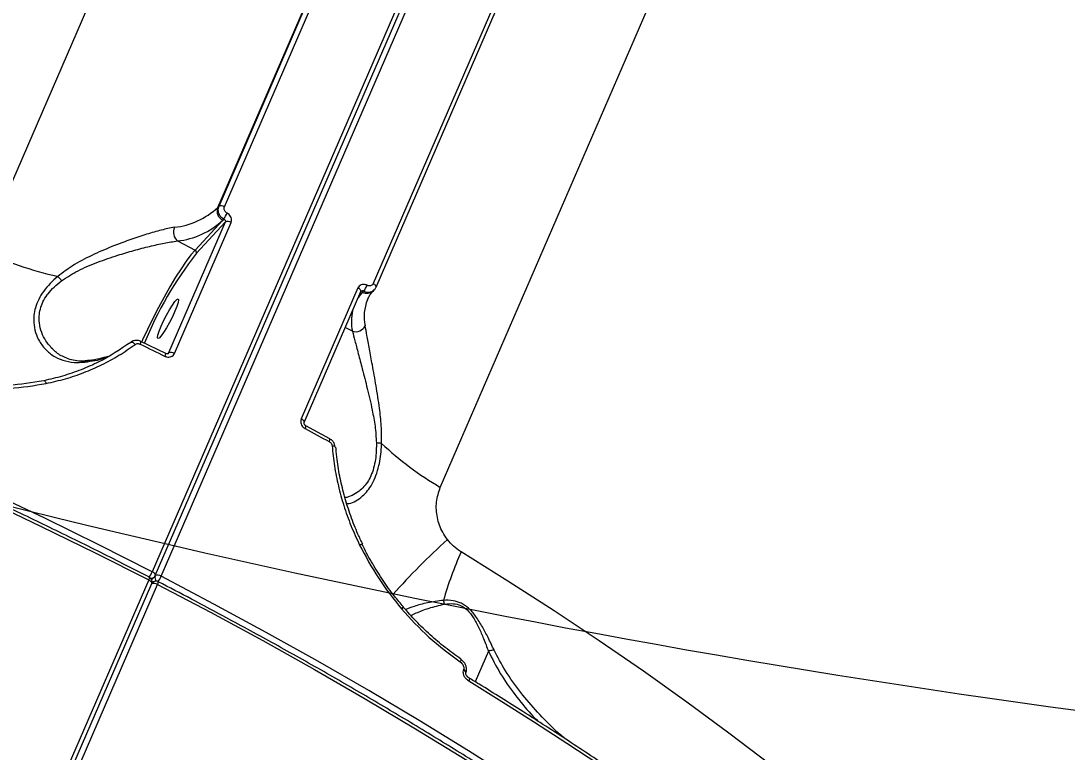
# Model space of a CAD drawing. Header units: millimetres. Extents: x -5238 to 5144, y -3542 to 5092.
# Drawn here: x 2663.9 to 2874.9, y 1101.1 to 1248.5 of the extents above; entities that cross this region are included whole.
import ezdxf

# ---------------------------------------------------------------- set-up
doc = ezdxf.new("R2010")
doc.units = ezdxf.units.MM
for name, color, linetype in [('DIKOM_ОБЪЕКТ', 7, 'Continuous'), ('DIKOM_РАЗМЕР_ЗОНА', 7, 'Continuous'), ('DIKOM_РАЗМЕР_ОБЪЕКТА', 7, 'Continuous')]:
    doc.layers.add(name, color=color, linetype=linetype)
doc.styles.add('style1', font='arial.ttf', dxfattribs={"width": 0.8})
doc.dimstyles.new('1-50', dxfattribs={"dimtxt": 300, "dimasz": 200, "dimexe": 100, "dimexo": 0, "dimgap": 100, "dimtad": 1, "dimtxsty": 'style1', "dimcen": 200, "dimclrd": 7, "dimclre": 7, "dimclrt": 7, "dimadec": 1, "dimazin": 2, "dimtfac": 1, "dimtmove": 0, "dimatfit": 2, "dimfxl": 0, "dimlwd": 25, "dimlwe": 18, "dimarcsym": 0})

# ---------------------------------------------------------------- blocks, each defined once
blk = doc.blocks.new('*D1')
at = {"layer": 'Defpoints', "color": 0, "transparency": 16777216}
for p in [(-4787.63, 5091.56), (3144.22, 5091.56), (-2554.16, -2403.28)]:
    blk.add_point(p, dxfattribs=at)
at = {"layer": 'DIKOM_РАЗМЕР_ЗОНА', "color": 7, "lineweight": 18, "transparency": 16777216}
for p, q in [((3144.22, 5091.56), (-4887.63, 5091.56)), ((-2554.16, -2403.28), (-4887.63, -2403.28))]:
    blk.add_line(p, q, dxfattribs=at)
at = {"layer": 'DIKOM_РАЗМЕР_ЗОНА', "color": 7, "lineweight": 25, "transparency": 16777216}
blk.add_line((-4787.63, -2203.28), (-4787.63, 4891.56), dxfattribs=at)
at = {"layer": 'DIKOM_РАЗМЕР_ЗОНА', "color": 7, "transparency": 16777216}
for points in [[(-4820.97, 4891.56), (-4754.3, 4891.56), (-4787.63, 5091.56)], [(-4820.97, -2203.28), (-4754.3, -2203.28), (-4787.63, -2403.28)]]:
    blk.add_solid(points, dxfattribs=at)
at = {"layer": 'DIKOM_РАЗМЕР_ЗОНА', "color": 7, "transparency": 16777216, "insert": (-5040.81, 1344.14), "char_height": 300, "attachment_point": 5, "rotation": 90, "style": 'style1'}
blk.add_mtext('7500', dxfattribs=at)
blk = doc.blocks.new('*D2')
at = {"layer": 'Defpoints', "color": 0, "transparency": 16777216}
for p in [(5144.22, 2720.02), (-4054.16, -903.28), (5144.22, -3441.88)]:
    blk.add_point(p, dxfattribs=at)
at = {"layer": 'DIKOM_РАЗМЕР_ЗОНА', "color": 7, "lineweight": 18, "transparency": 16777216}
for p, q in [((5144.22, 2720.02), (5144.22, -3541.88)), ((-4054.16, -903.28), (-4054.16, -3541.88))]:
    blk.add_line(p, q, dxfattribs=at)
at = {"layer": 'DIKOM_РАЗМЕР_ЗОНА', "color": 7, "lineweight": 25, "transparency": 16777216}
blk.add_line((-3854.16, -3441.88), (4944.22, -3441.88), dxfattribs=at)
at = {"layer": 'DIKOM_РАЗМЕР_ЗОНА', "color": 7, "transparency": 16777216}
for points in [[(-3854.16, -3408.54), (-3854.16, -3475.21), (-4054.16, -3441.88)], [(4944.22, -3408.54), (4944.22, -3475.21), (5144.22, -3441.88)]]:
    blk.add_solid(points, dxfattribs=at)
at = {"layer": 'DIKOM_РАЗМЕР_ЗОНА', "color": 7, "transparency": 16777216, "insert": (545.03, -3188.7), "char_height": 300, "attachment_point": 5, "style": 'style1'}
blk.add_mtext('9200', dxfattribs=at)
blk = doc.blocks.new('*D3')
at = {"layer": 'Defpoints', "color": 0, "transparency": 16777216}
for p in [(3889.93, 2956), (-2405.68, -161.05), (3889.93, -2949.28)]:
    blk.add_point(p, dxfattribs=at)
at = {"layer": 'DIKOM_РАЗМЕР_ОБЪЕКТА', "color": 7, "lineweight": 18, "transparency": 16777216}
for p, q in [((3889.93, 2956), (3889.93, -3049.28)), ((-2405.68, -161.05), (-2405.68, -3049.28))]:
    blk.add_line(p, q, dxfattribs=at)
at = {"layer": 'DIKOM_РАЗМЕР_ОБЪЕКТА', "color": 7, "lineweight": 25, "transparency": 16777216}
blk.add_line((-2205.68, -2949.28), (3689.93, -2949.28), dxfattribs=at)
at = {"layer": 'DIKOM_РАЗМЕР_ОБЪЕКТА', "color": 7, "transparency": 16777216}
for points in [[(-2205.68, -2915.95), (-2205.68, -2982.61), (-2405.68, -2949.28)], [(3689.93, -2915.95), (3689.93, -2982.61), (3889.93, -2949.28)]]:
    blk.add_solid(points, dxfattribs=at)
at = {"layer": 'DIKOM_РАЗМЕР_ОБЪЕКТА', "color": 7, "transparency": 16777216, "insert": (742.13, -2696.01), "char_height": 300, "attachment_point": 5, "style": 'style1'}
blk.add_mtext('6300', dxfattribs=at)

msp = doc.modelspace()

# ---------------------------------------------------------------- linework, layer by layer
at = {"layer": 'DIKOM_ОБЪЕКТ', "color": 7, "linetype": 'Continuous', "lineweight": 15}
for p, q in [((2863.383, 1536.895), (2690.39, 1137.448)), ((2690.998, 1136.713), (2863.991, 1536.161)), ((2692.155, 1136.537), (2865.148, 1535.985)), ((2781.122, 1490.999), (2656.024, 1202.142)), ((2748.471, 1154.475), (2873.569, 1443.332)), ((2703.574, 1210.928), (2733.24, 1279.428)), ((2733.445, 1279.65), (2703.779, 1211.149)), ((2704.935, 1211.049), (2734.601, 1279.55)), ((2764.607, 1264.079), (2734.94, 1195.578)), ((2735.511, 1194.864), (2765.177, 1263.364)), ((2703.779, 1211.149), (2703.574, 1210.928)), ((2705.116, 1207.983), (2693.679, 1181.573)), ((2694.84, 1181.47), (2706.278, 1207.88)), ((2704.62, 1208.369), (2699.011, 1202.325)), ((2699.273, 1201.686), (2705.116, 1207.983)), ((2704.837, 1208.604), (2704.62, 1208.369)), ((2695.445, 1204.164), (2699.011, 1202.325)), ((2731.87, 1194.684), (2720.433, 1168.274)), ((2734.973, 1194.133), (2735.18, 1194.355)), ((2735.474, 1194.807), (2735.511, 1194.864)), ((2721.008, 1167.557), (2732.446, 1193.967)), ((2732.042, 1193.034), (2732.793, 1193.843)), ((2732.793, 1193.843), (2733.01, 1194.078)), ((2730.75, 1185.96), (2729.302, 1186.707)), ((2693.128, 1181.44), (2688.103, 1183.906)), ((2693.679, 1181.573), (2693.53, 1181.413)), ((2693.679, 1181.573), (2693.602, 1181.46)), ((2677.385, 1180.013), (2677.354, 1180.009)), ((2726.2, 1164.263), (2721.332, 1166.898)), ((2727.293, 1162.58), (2727.293, 1162.587)), ((2727.45, 1162.226), (2727.416, 1162.585)), ((2689.676, 1135.797), (2516.683, 736.349)), ((2517.291, 735.615), (2690.283, 1135.062)), ((2690.283, 1135.858), (2690.814, 1136.43)), ((2690.394, 1135.232), (2690.316, 1135.149)), ((2518.448, 735.439), (2691.441, 1134.887)), ((2758.174, 1121.424), (2755.506, 1115.264)), ((2752.581, 1119.838), (2752.586, 1119.835)), ((2753.162, 1117.721), (2753.131, 1117.649)), ((2753.602, 1116.992), (2753.634, 1117.064))]:
    msp.add_line(p, q, dxfattribs=at)
at = {"layer": 'DIKOM_ОБЪЕКТ', "color": 7, "linetype": 'Continuous', "lineweight": 15, "flags": 128}
for points in [[(2690.39, 1137.448), (2679.596, 1142.911), (2668.702, 1148.25), (2657.716, 1153.461), (2646.649, 1158.54), (2635.509, 1163.481), (2624.305, 1168.282), (2613.048, 1172.937), (2601.746, 1177.443), (2590.409, 1181.796), (2579.047, 1185.993), (2567.67, 1190.03), (2556.286, 1193.903), (2544.906, 1197.609), (2533.539, 1201.146), (2522.194, 1204.51), (2510.881, 1207.698), (2499.61, 1210.708), (2488.391, 1213.536), (2477.232, 1216.182), (2466.143, 1218.642), (2455.133, 1220.914), (2444.212, 1222.997), (2433.389, 1224.889)], [(2432.674, 1223.238), (2443.497, 1221.347), (2454.418, 1219.264), (2465.428, 1216.991), (2476.517, 1214.531), (2487.676, 1211.886), (2498.896, 1209.057), (2510.166, 1206.047), (2521.479, 1202.859), (2532.823, 1199.495), (2544.191, 1195.959), (2555.571, 1192.252), (2566.955, 1188.379), (2578.333, 1184.343), (2589.694, 1180.146), (2601.031, 1175.792), (2612.333, 1171.286), (2623.59, 1166.631), (2634.794, 1161.831), (2645.934, 1156.889), (2657.002, 1151.811), (2667.987, 1146.6), (2678.882, 1141.26), (2689.676, 1135.797)], [(2699.011, 1202.325), (2698.179, 1201.347), (2697.233, 1200.087), (2696.196, 1198.572), (2695.09, 1196.837), (2693.939, 1194.921), (2692.77, 1192.866), (2691.609, 1190.717), (2690.481, 1188.524), (2689.412, 1186.335), (2688.426, 1184.199), (2688.201, 1183.692)], [(2732.446, 1193.967), (2732.452, 1193.983), (2732.461, 1194.069), (2732.436, 1194.167), (2732.378, 1194.271), (2732.288, 1194.379), (2732.171, 1194.487), (2732.03, 1194.59), (2731.87, 1194.684)], [(2735.511, 1194.864), (2735.517, 1194.879), (2735.526, 1194.965), (2735.502, 1195.062), (2735.444, 1195.166), (2735.356, 1195.274), (2735.239, 1195.381), (2735.099, 1195.484), (2734.94, 1195.578)], [(2692.151, 1186.97), (2692.661, 1188.077), (2693.243, 1189.217), (2693.851, 1190.298), (2694.434, 1191.231), (2694.946, 1191.942), (2695.345, 1192.372), (2695.599, 1192.487), (2695.688, 1192.277), (2695.603, 1191.76), (2695.353, 1190.977), (2694.956, 1189.992), (2694.446, 1188.885), (2693.864, 1187.744), (2693.257, 1186.664), (2692.673, 1185.731), (2692.161, 1185.02), (2691.762, 1184.59), (2691.508, 1184.475), (2691.42, 1184.684), (2691.504, 1185.202), (2691.755, 1185.984), (2692.151, 1186.97)], [(2732.793, 1193.843), (2732.125, 1193.033), (2731.903, 1192.712)], [(2686.045, 1183.722), (2686.112, 1183.769), (2686.199, 1183.786), (2686.303, 1183.773), (2686.42, 1183.73), (2686.546, 1183.658), (2686.677, 1183.561), (2686.808, 1183.441), (2686.933, 1183.304)], [(2687.931, 1183.366), (2688.561, 1183.059), (2689.191, 1182.751), (2689.82, 1182.443), (2690.449, 1182.135), (2691.078, 1181.826), (2691.707, 1181.516), (2692.335, 1181.207), (2692.963, 1180.897)], [(2668.484, 1175.973), (2668.537, 1176.017), (2668.597, 1176.027), (2668.663, 1176.001), (2668.733, 1175.942), (2668.804, 1175.85), (2668.873, 1175.729), (2668.939, 1175.584), (2668.998, 1175.419)], [(2721.007, 1167.553), (2721.014, 1167.573), (2721.024, 1167.659), (2720.999, 1167.757), (2720.94, 1167.861), (2720.851, 1167.969), (2720.733, 1168.077), (2720.592, 1168.18), (2720.433, 1168.274)], [(2721.203, 1166.336), (2721.814, 1166.007), (2722.424, 1165.678), (2723.034, 1165.349), (2723.644, 1165.019), (2724.253, 1164.689), (2724.862, 1164.359), (2725.47, 1164.028), (2726.078, 1163.697)], [(2727.293, 1162.587), (2727.292, 1162.598), (2727.262, 1162.654), (2727.198, 1162.704), (2727.101, 1162.748), (2726.975, 1162.783), (2726.824, 1162.808), (2726.654, 1162.823)], [(2879.17, 1039.982), (2873.069, 1046.561), (2866.697, 1053.137), (2860.058, 1059.704), (2853.159, 1066.255), (2846.008, 1072.784), (2838.608, 1079.286), (2830.97, 1085.754), (2823.098, 1092.181), (2815.001, 1098.563), (2806.686, 1104.894), (2798.161, 1111.166), (2789.433, 1117.376), (2780.512, 1123.516), (2771.404, 1129.581), (2762.119, 1135.565), (2752.665, 1141.463)], [(2690.998, 1136.713), (2691.005, 1136.731), (2691.014, 1136.82), (2690.986, 1136.92), (2690.923, 1137.028), (2690.828, 1137.139), (2690.704, 1137.248), (2690.556, 1137.353), (2690.39, 1137.448)], [(2689.676, 1135.797), (2689.842, 1135.702), (2689.99, 1135.598), (2690.113, 1135.488), (2690.208, 1135.377), (2690.271, 1135.27), (2690.298, 1135.169), (2690.29, 1135.08), (2690.283, 1135.062)], [(2690.394, 1135.232), (2690.333, 1135.158), (2690.306, 1135.118)], [(2879.918, 1001.889), (2873.182, 1008.767), (2866.182, 1015.634), (2858.925, 1022.484), (2851.416, 1029.312), (2843.662, 1036.111), (2835.67, 1042.877), (2827.445, 1049.604), (2818.996, 1056.285), (2810.329, 1062.915), (2801.451, 1069.489), (2792.371, 1076.001), (2783.095, 1082.445), (2773.631, 1088.817), (2763.988, 1095.11), (2754.173, 1101.32), (2744.195, 1107.441), (2734.062, 1113.468), (2723.783, 1119.396), (2713.366, 1125.221), (2702.821, 1130.936), (2692.155, 1136.537)], [(2691.441, 1134.887), (2702.106, 1129.285), (2712.652, 1123.57), (2723.068, 1117.746), (2733.347, 1111.818), (2743.48, 1105.79), (2753.458, 1099.669), (2763.273, 1093.46), (2772.916, 1087.166), (2782.38, 1080.794), (2791.656, 1074.35), (2800.737, 1067.838), (2809.614, 1061.264), (2818.281, 1054.634), (2826.731, 1047.953), (2834.955, 1041.227), (2842.947, 1034.461), (2850.701, 1027.661), (2858.21, 1020.833), (2865.467, 1013.983), (2872.467, 1007.116), (2879.203, 1000.239)], [(2752.586, 1119.835), (2752.609, 1119.806), (2752.62, 1119.744), (2752.61, 1119.656), (2752.579, 1119.546), (2752.528, 1119.418), (2752.46, 1119.275)], [(2753.602, 1116.992), (2753.617, 1117.042), (2753.597, 1117.181), (2753.503, 1117.338), (2753.344, 1117.498), (2753.131, 1117.649)], [(2753.634, 1117.064), (2753.648, 1117.114), (2753.628, 1117.253), (2753.535, 1117.41), (2753.375, 1117.57), (2753.162, 1117.721)], [(2754.291, 1116.012), (2754.316, 1115.989), (2754.339, 1115.926), (2754.341, 1115.833), (2754.321, 1115.714), (2754.279, 1115.574), (2754.218, 1115.418)], [(2754.218, 1115.418), (2760.892, 1111.278), (2767.491, 1107.1), (2774.012, 1102.883), (2780.455, 1098.63), (2786.815, 1094.341), (2793.091, 1090.02), (2799.279, 1085.667), (2805.379, 1081.283)]]:
    msp.add_lwpolyline(points, dxfattribs=at)
at = {"layer": 'DIKOM_ОБЪЕКТ', "color": 7, "linetype": 'Continuous', "lineweight": 15}
for centre, radius, start, end in [((3144.22, 3091.556), 2000, 243.707735, 266.4319), ((2704.27, 1210.086), 1.171, 55.3467, 114.7643), ((2693.239, 1221.942), 15.104, 276.07158, 313.17813), ((2705.501, 1210.223), 2.052, 159.90011, 244.56903), ((2699.28, 1212.36), 6.708, 325.94652, 337.39944), ((2697.13, 1205.982), 2.479, 157.70599, 227.188), ((2693.768, 1219.934), 15.859, 276.07031, 313.17774), ((2705.607, 1206.915), 1.175, 55.21394, 114.68674), ((2691.177, 1281.365), 86.673, 246.07192, 256.74855), ((2761.864, 1153.288), 79.12, 142.28752, 157.53896), ((2698.791, 1201.862), 0.513, 339.89988, 64.57654), ((2665.875, 1191.094), 8.027, 39.07823, 47.37986), ((2733.691, 1195.43), 1.824, 240.49536, 314.66808), ((2729.911, 1196.769), 4.105, 319.03323, 337.85045), ((2741.902, 1188.976), 8.786, 157.59671, 192.4701), ((2740.381, 1187.969), 9.838, 167.33501, 191.77952), ((2731.373, 1188.045), 2.176, 253.35069, 333.62256), ((2686.847, 1184.009), 1.26, 329.32503, 355.32881), ((2692.003, 1181.485), 1.126, 328.47886, 357.70812), ((2694.17, 1180.506), 1.174, 55.19474, 114.71555), ((2677.505, 1178.924), 1.096, 97.93591, 130.88834), ((2720.581, 1166.773), 0.76, 324.85922, 9.45144), ((2725.488, 1164.12), 0.726, 324.35864, 11.34638), ((2734.944, 1151.57), 11.873, 81.86179, 86.92938), ((2782.256, 1212.061), 66.765, 226.88503, 239.59986), ((2837.79, 1045.855), 131.693, 131.85914, 138.65217), ((2732.697, 1142.043), 0.926, 88.54647, 121.9885), ((2825.396, 1109.446), 79.466, 156.2401, 163.75198), ((2685.625, 1139.409), 5.153, 322.68413, 337.62632), ((2688.925, 1136.293), 0.9, 326.52597, 3.55271), ((2689.366, 1135.46), 1, 336.58356, 62.78465), ((2690.195, 1137.026), 0.859, 261.13237, 316.08629), ((2690.723, 1133.856), 1.256, 55.17183, 111.24967), ((2691.127, 1134.552), 1, 76.22064, 137.13963), ((2690.081, 1137.111), 1, 317.13963, 336.58356), ((2691.911, 1136.31), 1.015, 163.71582, 228.8516), ((2691.439, 1135.511), 1.252, 55.10249, 111.45015), ((2691.127, 1134.552), 1, 62.66279, 76.22064), ((2690.71, 1135.375), 0.879, 326.274, 4.2814), ((2687.049, 1138.684), 5.539, 324.37455, 337.201), ((2746.483, 1130.538), 2.858, 7.57472, 23.55081), ((2739.785, 1131.141), 1.467, 306.65835, 326.56148)]:
    msp.add_arc(centre, radius, start, end, dxfattribs=at)
for points, knots in [([(2689.823, 1136.349), (2688.04, 1137.262), (2682.87, 1139.908), (2674.24, 1144.205), (2663.91, 1149.202), (2653.501, 1154.08), (2643.022, 1158.839), (2632.48, 1163.474), (2621.883, 1167.983), (2611.24, 1172.361), (2600.558, 1176.605), (2589.846, 1180.713), (2579.111, 1184.68), (2568.361, 1188.505), (2557.605, 1192.184), (2546.85, 1195.714), (2536.105, 1199.093), (2525.378, 1202.319), (2514.677, 1205.388), (2504.009, 1208.299), (2493.383, 1211.049), (2482.807, 1213.636), (2472.289, 1216.059), (2461.836, 1218.315), (2451.457, 1220.403), (2441.159, 1222.321), (2430.95, 1224.067), (2420.838, 1225.641), (2410.829, 1227.041), (2400.933, 1228.267), (2391.155, 1229.316), (2381.504, 1230.189), (2371.987, 1230.884), (2362.61, 1231.401), (2353.381, 1231.741), (2344.307, 1231.901), (2335.394, 1231.883), (2326.65, 1231.685), (2318.08, 1231.309), (2309.691, 1230.754), (2301.49, 1230.021), (2293.482, 1229.111), (2285.674, 1228.022), (2278.072, 1226.758), (2270.68, 1225.318), (2263.505, 1223.703), (2256.553, 1221.915), (2249.828, 1219.955), (2243.335, 1217.823), (2237.081, 1215.523), (2231.069, 1213.054), (2225.303, 1210.42), (2219.79, 1207.621), (2214.533, 1204.661), (2209.537, 1201.541), (2204.802, 1198.266), (2200.344, 1194.831), (2196.5, 1191.581), (2194.265, 1189.411), (2193.32, 1188.493)], [0, 0, 0, 0, 0.0093526, 0.0271224, 0.0448922, 0.0626619, 0.0804317, 0.0982017, 0.1159712, 0.1337409, 0.1515109, 0.1692808, 0.1870504, 0.2048205, 0.2225907, 0.2403612, 0.2581318, 0.2759023, 0.2936733, 0.3114445, 0.3292161, 0.346988, 0.3647601, 0.3825326, 0.4003058, 0.4180791, 0.4358532, 0.4536277, 0.4714026, 0.4891783, 0.5069546, 0.5247316, 0.5425094, 0.5602878, 0.5780672, 0.5958472, 0.6136283, 0.6314101, 0.6491928, 0.6669765, 0.6847609, 0.7025465, 0.7203326, 0.7381198, 0.7559073, 0.7736955, 0.7914839, 0.8092721, 0.8270598, 0.8448465, 0.8626315, 0.8804142, 0.8981937, 0.9159692, 0.9337395, 0.9515035, 0.9692603, 0.9870086, 1, 1, 1, 1]), ([(2703.779, 1211.149), (2703.735, 1211.024), (2703.624, 1210.707), (2703.635, 1210.136), (2703.855, 1209.514), (2704.263, 1208.961), (2704.646, 1208.723), (2704.837, 1208.604)], [0, 0, 0, 0, 0.1407125, 0.3554572, 0.5703017, 0.7851858, 1, 1, 1, 1]), ([(2705.473, 1209.782), (2705.376, 1209.841), (2705.183, 1209.959), (2704.976, 1210.234), (2704.865, 1210.543), (2704.858, 1210.828), (2704.913, 1210.987), (2704.935, 1211.049)], [0, 0, 0, 0, 0.2151465, 0.4301321, 0.645004, 0.8594804, 1, 1, 1, 1]), ([(2706.278, 1207.88), (2706.31, 1207.974), (2706.394, 1208.212), (2706.384, 1208.64), (2706.217, 1209.105), (2705.908, 1209.518), (2705.618, 1209.694), (2705.473, 1209.782)], [0, 0, 0, 0, 0.1406128, 0.3550807, 0.5698671, 0.7848487, 1, 1, 1, 1]), ([(2694.836, 1206.923), (2693.984, 1206.755), (2692.278, 1206.419), (2689.275, 1205.549), (2686.087, 1204.496), (2682.525, 1203.165), (2678.672, 1201.528), (2674.696, 1199.552), (2672.412, 1197.831), (2671.31, 1197)], [0, 0, 0, 0, 0.1316595, 0.2634938, 0.3951429, 0.5268764, 0.6882937, 0.8495356, 1, 1, 1, 1]), ([(2704.837, 1208.604), (2704.887, 1208.576), (2704.986, 1208.52), (2705.092, 1208.387), (2705.15, 1208.234), (2705.155, 1208.093), (2705.127, 1208.014), (2705.116, 1207.983)], [0, 0, 0, 0, 0.2155628, 0.430639, 0.6454151, 0.8596031, 1, 1, 1, 1]), ([(2672.106, 1196.154), (2673.188, 1196.858), (2675.462, 1198.337), (2679.375, 1199.927), (2683.187, 1201.23), (2686.717, 1202.28), (2689.884, 1203.105), (2692.875, 1203.784), (2694.589, 1204.037), (2695.445, 1204.164)], [0, 0, 0, 0, 0.1463793, 0.3075822, 0.4690124, 0.6021002, 0.735116, 0.8676432, 1, 1, 1, 1]), ([(2671.31, 1197), (2670.789, 1196.533), (2669.746, 1195.6), (2668.435, 1194.052), (2667.42, 1192.4), (2666.578, 1190.246), (2666.371, 1187.923), (2666.804, 1185.683), (2667.647, 1183.758), (2668.962, 1182.058), (2670.753, 1180.705), (2672.855, 1179.881), (2674.902, 1179.595), (2676.267, 1179.709), (2676.788, 1179.752)], [0, 0, 0, 0, 0.0610589, 0.1220441, 0.183619, 0.2451871, 0.3548558, 0.4369229, 0.5190986, 0.6228181, 0.7265944, 0.8310906, 0.9355793, 1, 1, 1, 1]), ([(2672.542, 1180.787), (2672.446, 1180.825), (2671.647, 1181.138), (2670.384, 1182.193), (2668.971, 1183.813), (2668.034, 1185.685), (2667.491, 1187.812), (2667.59, 1189.971), (2668.296, 1191.9), (2668.914, 1192.916), (2669.674, 1193.921), (2670.576, 1194.918), (2671.591, 1195.738), (2672.106, 1196.154)], [0, 0, 0, 0, 0.0192747, 0.1603569, 0.3051437, 0.4153652, 0.5284151, 0.6745919, 0.7489508, 0.8259902, 0.8370789, 0.9174209, 1, 1, 1, 1]), ([(2733.713, 1195.221), (2733.614, 1195.267), (2733.364, 1195.382), (2732.933, 1195.431), (2732.48, 1195.329), (2732.094, 1195.078), (2731.945, 1194.816), (2731.87, 1194.684)], [0, 0, 0, 0, 0.1418427, 0.3567012, 0.5713566, 0.7856927, 1, 1, 1, 1]), ([(2732.481, 1194.018), (2732.485, 1194.023), (2732.516, 1194.069), (2732.611, 1194.121), (2732.757, 1194.155), (2732.898, 1194.134), (2732.978, 1194.094), (2733.01, 1194.078)], [0, 0, 0, 0, 0.0327171, 0.2963865, 0.5604025, 0.8249676, 1, 1, 1, 1]), ([(2733.01, 1194.078), (2733.143, 1194.018), (2733.478, 1193.866), (2734.052, 1193.808), (2734.666, 1193.936), (2734.976, 1194.184), (2735.129, 1194.306)], [0, 0, 0, 0, 0.1814298, 0.4562735, 0.7310509, 1, 1, 1, 1]), ([(2734.94, 1195.578), (2734.891, 1195.491), (2734.791, 1195.316), (2734.534, 1195.149), (2734.233, 1195.081), (2733.945, 1195.114), (2733.779, 1195.191), (2733.713, 1195.221)], [0, 0, 0, 0, 0.2142184, 0.4285635, 0.6431663, 0.8581052, 1, 1, 1, 1]), ([(2733.801, 1192.292), (2733.852, 1192.436), (2734.047, 1192.975), (2734.474, 1193.569), (2734.874, 1194.02), (2734.973, 1194.133)], [0, 0, 0, 0, 0.2141264, 0.8039823, 1, 1, 1, 1]), ([(2735.129, 1194.306), (2735.132, 1194.308), (2735.299, 1194.423), (2735.388, 1194.617), (2735.474, 1194.807)], [0, 0, 0, 0, 0.0200176, 1, 1, 1, 1]), ([(2732.447, 1193.966), (2732.448, 1193.969), (2732.456, 1193.997), (2732.471, 1194.008), (2732.483, 1194.017)], [0, 0, 0, 0, 0.126642, 1, 1, 1, 1]), ([(2730.75, 1185.96), (2730.911, 1185.354), (2731.255, 1184.057), (2731.927, 1181.457), (2732.77, 1178.223), (2733.755, 1174.411), (2734.664, 1170.513), (2735.382, 1166.812), (2735.513, 1164.565), (2735.58, 1163.426)], [0, 0, 0, 0, 0.1227104, 0.2624634, 0.4060198, 0.5749277, 0.7482642, 0.8723706, 1, 1, 1, 1]), ([(2736.625, 1163.323), (2736.633, 1164.515), (2736.65, 1166.903), (2736.173, 1170.834), (2735.529, 1174.999), (2734.796, 1179.009), (2734.178, 1182.416), (2733.686, 1185.127), (2733.438, 1186.458), (2733.323, 1187.078)], [0, 0, 0, 0, 0.128153, 0.2567398, 0.4268151, 0.5968773, 0.7373095, 0.8775697, 1, 1, 1, 1]), ([(2686.045, 1183.722), (2683.962, 1182.326), (2680.806, 1180.212), (2676.054, 1178.154), (2672.336, 1176.86), (2669.756, 1176.266), (2668.484, 1175.973)], [0, 0, 0, 0, 0.3951695, 0.5986707, 0.802161, 1, 1, 1, 1]), ([(2688.096, 1183.89), (2687.891, 1183.975), (2687.441, 1184.162), (2686.713, 1184.096), (2686.17, 1183.848), (2685.93, 1183.626), (2685.854, 1183.555)], [0, 0, 0, 0, 0.2699306, 0.5908202, 0.8712466, 1, 1, 1, 1]), ([(2668.998, 1175.419), (2670.297, 1175.717), (2672.893, 1176.312), (2676.625, 1177.591), (2680.236, 1179.165), (2683.708, 1181.041), (2685.858, 1182.55), (2686.933, 1183.304)], [0, 0, 0, 0, 0.1978388, 0.3954999, 0.5931666, 0.7965901, 1, 1, 1, 1]), ([(2686.933, 1183.304), (2687.021, 1183.356), (2687.199, 1183.46), (2687.526, 1183.489), (2687.774, 1183.437), (2687.903, 1183.378), (2687.931, 1183.366)], [0, 0, 0, 0, 0.3058235, 0.6116248, 0.9180957, 1, 1, 1, 1]), ([(2692.963, 1180.897), (2693.065, 1180.854), (2693.321, 1180.745), (2693.762, 1180.707), (2694.223, 1180.819), (2694.615, 1181.075), (2694.765, 1181.339), (2694.84, 1181.47)], [0, 0, 0, 0, 0.1417724, 0.356717, 0.5713421, 0.7857371, 1, 1, 1, 1]), ([(2693.596, 1181.464), (2693.585, 1181.449), (2693.556, 1181.41), (2693.45, 1181.373), (2693.287, 1181.382), (2693.18, 1181.409), (2693.13, 1181.44), (2693.129, 1181.44)], [0, 0, 0, 0, 0.2167853, 0.5704175, 0.7842958, 0.9982883, 1, 1, 1, 1]), ([(2677.384, 1180.042), (2677.147, 1180.007), (2676.363, 1179.891), (2675.15, 1179.96), (2673.743, 1180.21), (2672.928, 1180.584), (2672.522, 1180.77)], [0, 0, 0, 0, 0.1237022, 0.410156, 0.7065655, 1, 1, 1, 1]), ([(2676.788, 1179.752), (2678.173, 1179.939), (2679.873, 1180.168), (2681.109, 1180.732), (2681.338, 1180.836)], [0, 0, 0, 0, 0.8151604, 1, 1, 1, 1]), ([(2681.431, 1180.876), (2680.873, 1180.714), (2679.722, 1180.38), (2678.324, 1180.108), (2677.46, 1180.035), (2677.354, 1180.026)], [0, 0, 0, 0, 0.451823, 0.9330782, 1, 1, 1, 1]), ([(2668.484, 1175.973), (2666.14, 1175.58), (2661.397, 1174.785), (2656.458, 1175.009), (2653.959, 1175.123)], [0, 0, 0, 0, 0.4941657, 1, 1, 1, 1]), ([(2654.155, 1174.567), (2656.649, 1174.449), (2661.695, 1174.211), (2666.545, 1175.013), (2668.998, 1175.419)], [0, 0, 0, 0, 0.4941813, 1, 1, 1, 1]), ([(2720.433, 1168.274), (2720.4, 1168.18), (2720.316, 1167.942), (2720.322, 1167.51), (2720.481, 1167.037), (2720.78, 1166.613), (2721.062, 1166.428), (2721.203, 1166.336)], [0, 0, 0, 0, 0.1406044, 0.3550717, 0.5698272, 0.7848333, 1, 1, 1, 1]), ([(2721.332, 1166.9), (2721.325, 1166.904), (2721.275, 1166.925), (2721.182, 1167.001), (2721.077, 1167.125), (2721.008, 1167.268), (2720.98, 1167.403), (2720.987, 1167.505), (2721.004, 1167.539), (2721.011, 1167.553)], [0, 0, 0, 0, 0.0279248, 0.1836576, 0.3448217, 0.5060855, 0.6757998, 0.8620519, 1, 1, 1, 1]), ([(2726.078, 1163.697), (2726.172, 1163.634), (2726.359, 1163.51), (2726.556, 1163.226), (2726.638, 1162.985), (2726.652, 1162.851), (2726.654, 1162.823)], [0, 0, 0, 0, 0.3067455, 0.6132802, 0.9194859, 1, 1, 1, 1]), ([(2727.276, 1162.585), (2727.25, 1162.783), (2727.192, 1163.223), (2726.812, 1163.84), (2726.403, 1164.118), (2726.198, 1164.257)], [0, 0, 0, 0, 0.2888285, 0.6446803, 1, 1, 1, 1]), ([(2726.654, 1162.823), (2726.788, 1161.482), (2727.054, 1158.8), (2727.86, 1154.78), (2728.97, 1150.758), (2730.39, 1146.751), (2731.601, 1144.136), (2732.206, 1142.828)], [0, 0, 0, 0, 0.1976845, 0.3953884, 0.5930899, 0.7965428, 1, 1, 1, 1]), ([(2735.58, 1163.426), (2735.58, 1163.202), (2735.58, 1161.768), (2735.404, 1159.708), (2734.802, 1157.53), (2734.323, 1156.459), (2733.754, 1155.47), (2733.092, 1154.575), (2731.959, 1153.513), (2730.672, 1152.789), (2729.692, 1152.405), (2729.251, 1152.42), (2729.233, 1152.421)], [0, 0, 0, 0, 0.0360083, 0.2305791, 0.3338009, 0.4370333, 0.4564823, 0.568985, 0.6816807, 0.837444, 0.9934204, 1, 1, 1, 1]), ([(2729.622, 1151.202), (2729.775, 1151.201), (2730.326, 1151.195), (2731.424, 1151.691), (2732.692, 1152.564), (2733.817, 1153.762), (2734.751, 1155.136), (2735.533, 1156.844), (2736.257, 1159.29), (2736.539, 1161.55), (2736.613, 1163.086), (2736.625, 1163.323)], [0, 0, 0, 0, 0.0558284, 0.2014855, 0.3469835, 0.4542678, 0.5614387, 0.6705282, 0.7796126, 0.9659309, 1, 1, 1, 1]), ([(2732.828, 1143.015), (2732.5, 1143.688), (2731.592, 1145.551), (2730.378, 1148.709), (2729.17, 1152.458), (2728.256, 1156.264), (2727.669, 1159.531), (2727.508, 1161.515), (2727.45, 1162.226)], [0, 0, 0, 0, 0.1097824, 0.3038265, 0.4990247, 0.6948854, 0.8908089, 1, 1, 1, 1]), ([(2749.911, 1143.938), (2749.574, 1144.421), (2748.63, 1145.773), (2747.74, 1148.397), (2747.526, 1151.591), (2748.154, 1153.507), (2748.471, 1154.475)], [0, 0, 0, 0, 0.152964, 0.4283706, 0.7114392, 1, 1, 1, 1]), ([(2752.665, 1141.463), (2752.617, 1141.493), (2752.087, 1141.822), (2751.093, 1142.565), (2750.31, 1143.474), (2749.911, 1143.938)], [0, 0, 0, 0, 0.0468102, 0.5142602, 1, 1, 1, 1]), ([(2732.206, 1142.828), (2733.396, 1140.581), (2735.803, 1136.033), (2739.029, 1132.003), (2740.661, 1129.964)], [0, 0, 0, 0, 0.494178, 1, 1, 1, 1]), ([(2741.029, 1130.35), (2740.422, 1131.067), (2738.971, 1132.782), (2736.891, 1135.687), (2734.805, 1139.029), (2733.422, 1141.474), (2732.811, 1142.822), (2732.74, 1142.978)], [0, 0, 0, 0, 0.1860799, 0.4448869, 0.7048524, 0.9657882, 1, 1, 1, 1]), ([(2951.93, 860.203), (2951.951, 860.916), (2952.027, 863.417), (2951.847, 867.811), (2951.396, 873.377), (2950.631, 879.04), (2949.576, 884.789), (2948.225, 890.621), (2946.582, 896.531), (2944.646, 902.514), (2942.42, 908.566), (2939.904, 914.682), (2937.102, 920.857), (2934.015, 927.087), (2930.647, 933.367), (2926.998, 939.691), (2923.073, 946.056), (2918.875, 952.457), (2914.406, 958.888), (2909.67, 965.345), (2904.671, 971.823), (2899.412, 978.317), (2893.898, 984.823), (2888.133, 991.335), (2882.121, 997.849), (2875.867, 1004.36), (2869.375, 1010.863), (2862.65, 1017.353), (2855.698, 1023.825), (2848.523, 1030.275), (2841.131, 1036.698), (2833.528, 1043.088), (2825.719, 1049.442), (2817.711, 1055.754), (2809.508, 1062.02), (2801.118, 1068.235), (2792.547, 1074.395), (2783.801, 1080.494), (2774.886, 1086.528), (2765.81, 1092.493), (2756.579, 1098.385), (2747.2, 1104.198), (2737.68, 1109.928), (2728.027, 1115.572), (2718.247, 1121.126), (2708.347, 1126.582), (2699.452, 1131.35), (2693.834, 1134.271), (2691.586, 1135.44)], [0, 0, 0, 0, 0.0088209, 0.0309503, 0.0530919, 0.0752451, 0.097409, 0.1195823, 0.1417636, 0.163952, 0.1861457, 0.2083439, 0.2305452, 0.2527489, 0.2749542, 0.2971602, 0.3193669, 0.3415732, 0.3637793, 0.3859847, 0.408189, 0.4303927, 0.4525951, 0.4747967, 0.4969972, 0.5191965, 0.5413948, 0.563592, 0.5857886, 0.607984, 0.6301784, 0.652372, 0.6745647, 0.6967566, 0.7189481, 0.7411387, 0.7633285, 0.7855179, 0.8077067, 0.8298952, 0.8520827, 0.8742702, 0.8964574, 0.9186441, 0.9408304, 0.9630166, 0.9852026, 1, 1, 1, 1]), ([(2749.104, 1131.68), (2748.005, 1131.532), (2745.804, 1131.237), (2743.253, 1130.501), (2742.022, 1130.043), (2741.465, 1129.837)], [0, 0, 0, 0, 0.3534108, 0.7074659, 1, 1, 1, 1]), ([(2742.571, 1128.616), (2742.913, 1128.789), (2743.918, 1129.297), (2746.142, 1130.154), (2748.252, 1130.659), (2749.317, 1130.915)], [0, 0, 0, 0, 0.2038028, 0.5982108, 1, 1, 1, 1]), ([(2759.322, 1121.631), (2758.922, 1122.476), (2758.185, 1124.032), (2756.977, 1126.364), (2755.728, 1128.413), (2754.276, 1130.118), (2752.676, 1131.199), (2750.891, 1131.723), (2749.756, 1131.696), (2749.104, 1131.68)], [0, 0, 0, 0, 0.1839955, 0.3384086, 0.4956217, 0.6241609, 0.7374513, 0.8491997, 1, 1, 1, 1]), ([(2749.317, 1130.915), (2749.913, 1130.992), (2750.936, 1131.124), (2752.47, 1130.771), (2753.394, 1130.192), (2754.285, 1129.398), (2755.265, 1128.105), (2756.302, 1126.117), (2757.263, 1123.811), (2757.852, 1122.268), (2758.174, 1121.424)], [0, 0, 0, 0, 0.1504008, 0.2579123, 0.3420785, 0.3655582, 0.4905071, 0.6488152, 0.8079264, 1, 1, 1, 1]), ([(2740.661, 1129.964), (2742.452, 1127.996), (2746.081, 1124.012), (2750.316, 1120.867), (2752.46, 1119.275)], [0, 0, 0, 0, 0.4937628, 1, 1, 1, 1]), ([(2752.584, 1119.843), (2752.583, 1119.844), (2751.549, 1120.62), (2749.408, 1122.119), (2746.425, 1124.698), (2743.59, 1127.412), (2741.862, 1129.372), (2741.013, 1130.336)], [0, 0, 0, 0, 0.0002331, 0.2527726, 0.5050858, 0.7568654, 1, 1, 1, 1]), ([(2758.174, 1121.424), (2758.175, 1121.425), (2758.176, 1121.426), (2758.178, 1121.428), (2758.179, 1121.429), (2758.18, 1121.429)], [0, 0, 0, 0, 0.4187512, 0.7701403, 1, 1, 1, 1]), ([(2759.322, 1121.631), (2759.292, 1121.632), (2759.131, 1121.637), (2758.761, 1121.604), (2758.387, 1121.492), (2758.18, 1121.429)], [0, 0, 0, 0, 0.0927414, 0.4978476, 1, 1, 1, 1]), ([(2758.18, 1121.429), (2758.939, 1119.92), (2760.468, 1116.883), (2763.463, 1112.67), (2766.05, 1109.462), (2767.724, 1107.748), (2768.183, 1107.278)], [0, 0, 0, 0, 0.2955232, 0.594634, 0.8889714, 1, 1, 1, 1]), ([(2773.683, 1103.734), (2773.032, 1104.277), (2771.023, 1105.956), (2768.049, 1109.112), (2764.608, 1113.117), (2761.609, 1117.275), (2760.055, 1120.235), (2759.322, 1121.631)], [0, 0, 0, 0, 0.1075085, 0.3321573, 0.5567455, 0.7910092, 1, 1, 1, 1]), ([(2752.46, 1119.275), (2752.589, 1119.171), (2752.846, 1118.964), (2753.101, 1118.571), (2753.221, 1118.201), (2753.229, 1117.918), (2753.181, 1117.777), (2753.162, 1117.721)], [0, 0, 0, 0, 0.2717867, 0.5388289, 0.7375397, 0.8966207, 1, 1, 1, 1]), ([(2753.618, 1117.072), (2753.673, 1117.212), (2753.799, 1117.532), (2753.773, 1118.1), (2753.578, 1118.725), (2753.185, 1119.351), (2752.786, 1119.666), (2752.581, 1119.828)], [0, 0, 0, 0, 0.1429149, 0.324571, 0.5224589, 0.754485, 1, 1, 1, 1]), ([(2753.131, 1117.649), (2753.094, 1117.527), (2753.02, 1117.281), (2753.077, 1116.822), (2753.297, 1116.295), (2753.697, 1115.785), (2754.054, 1115.533), (2754.218, 1115.418)], [0, 0, 0, 0, 0.152291, 0.3040347, 0.5079959, 0.7732262, 1, 1, 1, 1]), ([(2754.292, 1116.014), (2754.282, 1116.02), (2754.129, 1116.099), (2753.905, 1116.309), (2753.703, 1116.597), (2753.625, 1116.786), (2753.601, 1116.894), (2753.598, 1116.958), (2753.601, 1116.988), (2753.602, 1116.99), (2753.603, 1116.991)], [0, 0, 0, 0, 0.0267214, 0.413038, 0.6416844, 0.7689935, 0.8436193, 0.8948055, 0.9471524, 1, 1, 1, 1]), ([(2805.395, 1081.916), (2803.898, 1082.998), (2799.555, 1086.137), (2792.232, 1091.288), (2783.374, 1097.345), (2774.35, 1103.333), (2765.329, 1109.145), (2758.61, 1113.356), (2754.964, 1115.598), (2754.291, 1116.012)], [0, 0, 0, 0, 0.0925266, 0.2683396, 0.4441544, 0.6199631, 0.79577, 0.9623181, 1, 1, 1, 1])]:
    msp.add_open_spline(points, degree=3, knots=knots, dxfattribs=at)

# ---------------------------------------------------------------- dimensions: what is measured, and where the dimension line sits
at = {"layer": 'DIKOM_РАЗМЕР_ЗОНА'}
dim = msp.add_linear_dim(base=(-4787.635, 5091.556), p1=(-2554.164, -2403.276), p2=(3144.22, 5091.556), angle=90, text='7500', dimstyle='1-50', dxfattribs=at)
dim.commit()
dim.dimension.update_dxf_attribs({"geometry": '*D1', "text_midpoint": (-4787.635, 1344.14), "dimtype": 160})
dim = msp.add_linear_dim(base=(5144.22, -3441.876), p1=(-4054.164, -903.276), p2=(5144.22, 2720.022), text='9200', dimstyle='1-50', dxfattribs=at)
dim.commit()
dim.dimension.update_dxf_attribs({"geometry": '*D2', "text_midpoint": (545.028, -3441.876), "dimtype": 160})
at = {"layer": 'DIKOM_РАЗМЕР_ОБЪЕКТА'}
dim = msp.add_linear_dim(base=(3889.931, -2949.281), p1=(-2405.679, -161.052), p2=(3889.931, 2956.002), text='6300', dimstyle='1-50', dxfattribs=at)
dim.commit()
dim.dimension.update_dxf_attribs({"geometry": '*D3', "text_midpoint": (742.126, -2949.281), "dimtype": 160})

doc.saveas('drawing.dxf')
